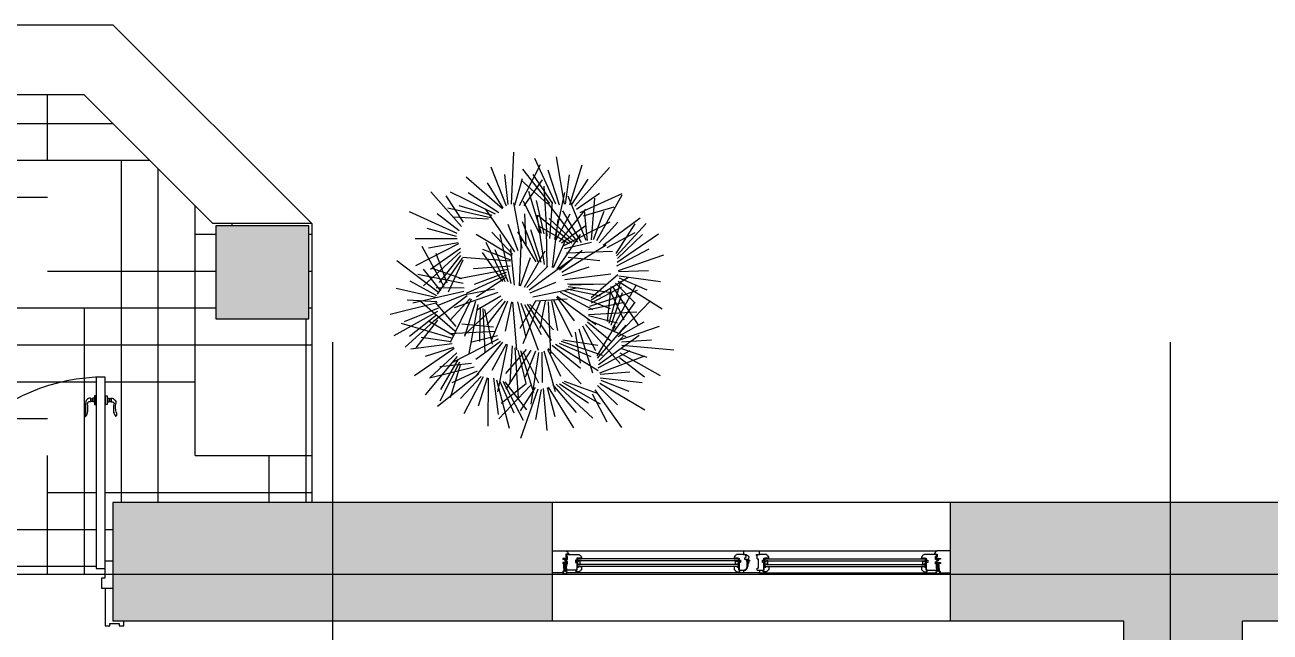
# Model space of a CAD drawing. Header units: millimetres. Extents: x 11159 to 50121, y 18346 to 37577.
# Drawn here: x 19313 to 24664, y 34709 to 37321 of the extents above; entities that cross this region are included whole.
import ezdxf

# ---------------------------------------------------------------- set-up
doc = ezdxf.new("R2010")
doc.units = ezdxf.units.MM
for name, color, linetype in [('axis', 40, 'Continuous'), ('df', 7, 'Continuous'), ('doors', 4, 'Continuous'), ('floor hatch', 252, 'Continuous'), ('furniture', 34, 'Continuous'), ('HATCH', 8, 'Continuous'), ('wall', 5, 'Continuous')]:
    doc.layers.add(name, color=color, linetype=linetype)

# ---------------------------------------------------------------- blocks, each defined once
blk = doc.blocks.new('rast1')
at = {"color": 0}
for p, q in [((-0.272, 0.796), (-0.202, 1.204)), ((-0.198, 0.798), (-0.017, 1.189)), ((0.184, 0.798), (0.163, 1.246)), ((-0.36, 0.779), (-0.658, 1.114)), ((-0.316, 0.792), (-0.423, 1.137)), ((-0.228, 0.79), (-0.132, 1.089)), ((-0.144, 0.802), (0.088, 1.098)), ((0.116, 0.786), (-0.064, 1.139)), ((0.227, 0.781), (0.36, 1.116)), ((-0.335, 0.793), (-0.475, 1.011)), ((-0.281, 0.796), (-0.313, 1.051)), ((-0.169, 0.807), (-0.001, 1.052)), ((-0.125, 0.801), (0.1, 1.005)), ((0.075, 0.783), (-0.081, 1.006)), ((0.157, 0.789), (0.091, 1.019)), ((0.212, 0.793), (0.241, 1.052)), ((0.256, 0.762), (0.391, 0.98)), ((0.263, 0.756), (0.574, 1.029)), ((-0.405, 0.726), (-0.767, 0.888)), ((-0.548, 0.486), (-0.767, 0.878)), ((-0.375, 0.755), (-0.571, 0.892)), ((-0.458, 0.484), (-0.302, 0.867)), ((-0.188, 0.492), (-0.274, 0.897)), ((-0.121, 0.521), (-0.097, 0.951)), ((-0.073, 0.544), (0.034, 0.905)), ((0.294, 0.723), (0.557, 0.896)), ((0.322, 0.712), (0.709, 0.901)), ((0.597, 0.642), (0.747, 0.869)), ((0.615, 0.605), (0.877, 0.902)), ((-0.435, 0.698), (-0.697, 0.773)), ((-0.502, 0.49), (-0.532, 0.849)), ((-0.228, 0.472), (-0.455, 0.753)), ((-0.386, 0.47), (-0.124, 0.812)), ((-0.145, 0.502), (-0.167, 0.816)), ((-0.097, 0.541), (-0.031, 0.829)), ((-0.054, 0.551), (0.08, 0.823)), ((0.093, 0.42), (0.163, 0.809)), ((0.155, 0.388), (0.409, 0.758)), ((0.351, 0.7), (0.635, 0.784)), ((0.366, 0.681), (0.733, 0.764)), ((-0.604, 0.445), (-0.922, 0.681)), ((-0.568, 0.466), (-0.73, 0.643)), ((-0.264, 0.443), (-0.665, 0.645)), ((-0.521, 0.494), (-0.611, 0.738)), ((-0.468, 0.486), (-0.444, 0.741)), ((-0.417, 0.468), (-0.258, 0.74)), ((-0.355, 0.473), (-0.139, 0.675)), ((-0.333, 0.462), (-0.042, 0.701)), ((-0.198, 0.488), (-0.321, 0.713)), ((-0.167, 0.253), (-0.217, 0.664)), ((-0.098, 0.277), (-0.035, 0.703)), ((-0.047, 0.295), (0.091, 0.646)), ((0.058, 0.442), (0.069, 0.714)), ((0.381, 0.668), (0.684, 0.684)), ((0.633, 0.568), (0.822, 0.714)), ((0.651, 0.546), (1.06, 0.731)), ((-0.724, 0.299), (-1.079, 0.542)), ((-0.719, 0.352), (-0.972, 0.631)), ((-0.728, 0.329), (-0.942, 0.535)), ((-0.715, 0.372), (-0.879, 0.627)), ((-0.639, 0.423), (-0.878, 0.554)), ((-0.246, 0.465), (-0.457, 0.617)), ((-0.208, 0.237), (-0.41, 0.536)), ((-0.314, 0.457), (-0.05, 0.607)), ((-0.123, 0.26), (-0.117, 0.575)), ((-0.072, 0.294), (0.019, 0.576)), ((-0.028, 0.301), (0.129, 0.56)), ((0.128, 0.397), (0.214, 0.621)), ((0.175, 0.368), (0.353, 0.556)), ((0.179, 0.349), (0.487, 0.536)), ((0.657, 0.518), (0.908, 0.587)), ((-0.247, 0.211), (-0.628, 0.447)), ((-0.27, 0.415), (-0.503, 0.47)), ((-0.176, 0.251), (-0.28, 0.485)), ((0.116, 0.096), (0.097, 0.51)), ((0.187, 0.115), (0.281, 0.535)), ((0.239, 0.13), (0.403, 0.468)), ((0.641, 0.457), (1.01, 0.268)), ((0.644, 0.466), (0.897, 0.42)), ((0.651, 0.5), (1.012, 0.5)), ((0.764, 0.085), (0.951, 0.434)), ((-0.734, 0.226), (-1.125, 0.362)), ((-0.72, 0.268), (-1, 0.413)), ((-0.287, 0.378), (-0.683, 0.394)), ((-0.304, 0.34), (-0.575, 0.314)), ((-0.227, 0.232), (-0.424, 0.401)), ((0.033, 0.061), (-0.33, 0.325)), ((0.074, 0.083), (-0.105, 0.397)), ((0.106, 0.095), (0.021, 0.337)), ((0.16, 0.1), (0.19, 0.413)), ((0.191, 0.316), (0.43, 0.408)), ((0.193, 0.307), (0.606, 0.337)), ((0.214, 0.13), (0.326, 0.404)), ((0.258, 0.133), (0.434, 0.38)), ((0.609, 0.334), (0.822, 0.023)), ((0.622, 0.417), (0.88, 0.235)), ((0.622, 0.386), (0.94, 0.096)), ((0.622, 0.355), (0.805, 0.122)), ((0.738, 0.117), (0.832, 0.372)), ((-0.736, 0.217), (-0.992, 0.227)), ((-0.254, 0.184), (-0.482, 0.259)), ((0.054, 0.08), (-0.129, 0.263)), ((0.197, 0.263), (0.512, 0.241)), ((0.213, 0.236), (0.636, 0.154)), ((0.603, 0.315), (0.73, 0.039)), ((0.608, 0.155), (0.865, 0.245)), ((0.791, 0.053), (0.942, 0.239)), ((0.813, 0.036), (1.169, 0.309)), ((-0.731, 0.136), (-1.111, -0.102)), ((-0.737, 0.182), (-1.095, 0.133)), ((-0.741, 0.163), (-0.98, 0.061)), ((-0.71, 0.117), (-0.878, -0.054)), ((-0.499, -0.026), (-0.82, 0.17)), ((-0.654, -0.228), (-0.754, 0.135)), ((-0.501, -0.007), (-0.729, 0.193)), ((-0.275, 0.148), (-0.668, 0.199)), ((-0.317, 0.104), (-0.621, 0.113)), ((-0.296, 0.112), (-0.568, 0.11)), ((0.023, 0.034), (-0.198, 0.126)), ((0.229, 0.21), (0.506, 0.106)), ((0.229, 0.185), (0.573, 0.03)), ((0.234, 0.166), (0.485, -0.004)), ((0.6, 0.114), (0.988, 0.193)), ((0.825, 0.01), (1.054, 0.134)), ((-0.687, 0.083), (-0.906, -0.247)), ((-0.49, -0.079), (-0.898, 0.056)), ((-0.683, -0.273), (-0.889, 0.105)), ((-0.664, 0.049), (-0.782, -0.197)), ((-0.673, -0.244), (-0.77, 0.036)), ((-0.502, -0.051), (-0.764, 0.087)), ((-0.304, 0.09), (-0.676, 0.038)), ((-0.642, -0.212), (-0.672, 0.09)), ((-0.262, 0.055), (-0.664, -0.1)), ((-0.29, 0.069), (-0.58, 0.01)), ((-0.208, 0.007), (-0.541, -0.239)), ((-0.235, 0.041), (-0.512, -0.108)), ((0, 0), (-0.388, 0.081)), ((0.275, 0.005), (0.483, -0.115)), ((0.303, 0.036), (0.677, -0.094)), ((0.33, 0.067), (0.597, 0.014)), ((0.565, 0.009), (0.853, -0.209)), ((0.582, 0.02), (0.823, -0.077)), ((0.592, 0.074), (0.832, 0.076)), ((0.594, 0.045), (1.031, -0.054)), ((0.823, -0.009), (1.175, 0.073)), ((-0.725, -0.334), (-1.011, -0.035)), ((-0.694, -0.302), (-0.878, -0.047)), ((-0.477, -0.108), (-0.786, -0.047)), ((-0.201, 0), (-0.354, -0.206)), ((-0.173, -0.021), (-0.335, -0.344)), ((-0.023, -0.034), (-0.295, -0.016)), ((-0.16, -0.035), (-0.21, -0.29)), ((0.03, -0.063), (-0.177, -0.285)), ((0.05, -0.062), (-0.157, -0.377)), ((-0.132, -0.042), (-0.15, -0.491)), ((-0.105, -0.036), (-0.058, -0.27)), ((0.074, -0.065), (-0.072, -0.323)), ((-0.063, -0.036), (0.086, -0.403)), ((0.103, -0.054), (-0.044, -0.458)), ((-0.022, -0.036), (0.114, -0.272)), ((0.132, -0.042), (0.062, -0.349)), ((0.176, -0.045), (0.141, -0.457)), ((0.185, -0.044), (0.239, -0.295)), ((0.219, -0.037), (0.356, -0.371)), ((0.239, -0.036), (0.397, -0.242)), ((0.262, -0.02), (0.588, -0.328)), ((0.432, -0.099), (0.414, -0.475)), ((0.455, -0.089), (0.46, -0.385)), ((0.474, -0.065), (0.552, -0.488)), ((0.493, -0.04), (0.588, -0.34)), ((0.532, -0.02), (0.712, -0.392)), ((0.54, -0.014), (0.714, -0.203)), ((0.659, -0.255), (0.838, -0.05)), ((0.672, -0.294), (0.971, -0.035)), ((0.815, -0.097), (1.107, -0.214)), ((0.824, -0.053), (1.226, -0.153)), ((0.825, -0.044), (1.081, -0.03)), ((-0.478, -0.152), (-0.892, -0.13)), ((-0.47, -0.195), (-0.799, -0.342)), ((-0.478, -0.161), (-0.727, -0.223)), ((0.416, -0.109), (0.35, -0.406)), ((0.685, -0.333), (0.892, -0.213)), ((0.819, -0.2), (1.006, -0.439)), ((0.821, -0.127), (1.197, -0.336)), ((0.821, -0.181), (1.099, -0.434)), ((0.828, -0.157), (1.06, -0.342)), ((-0.748, -0.371), (-1.089, -0.253)), ((-0.731, -0.341), (-0.955, -0.216)), ((-0.556, -0.528), (-0.802, -0.243)), ((-0.451, -0.237), (-0.75, -0.573)), ((-0.552, -0.509), (-0.709, -0.249)), ((-0.468, -0.214), (-0.669, -0.379)), ((-0.426, -0.25), (-0.539, -0.461)), ((-0.394, -0.276), (-0.512, -0.654)), ((-0.362, -0.303), (-0.407, -0.571)), ((0.321, -0.297), (0.717, -0.317)), ((0.339, -0.26), (0.61, -0.236)), ((0.7, -0.357), (1.13, -0.229)), ((-0.764, -0.415), (-1.21, -0.455)), ((-0.76, -0.387), (-1.019, -0.369)), ((-0.563, -0.582), (-0.912, -0.329)), ((-0.567, -0.551), (-0.774, -0.34)), ((-0.242, -0.381), (-0.598, -0.502)), ((-0.195, -0.408), (-0.56, -0.635)), ((-0.258, -0.37), (-0.557, -0.417)), ((-0.224, -0.399), (-0.498, -0.512)), ((-0.165, -0.416), (-0.409, -0.615)), ((0.179, -0.421), (0.198, -0.735)), ((0.222, -0.411), (0.304, -0.816)), ((0.231, -0.407), (0.353, -0.633)), ((0.262, -0.391), (0.486, -0.674)), ((0.28, -0.385), (0.49, -0.538)), ((0.298, -0.363), (0.697, -0.568)), ((0.304, -0.335), (0.536, -0.392)), ((0.694, -0.403), (1.051, -0.451)), ((0.702, -0.386), (0.96, -0.351)), ((-0.748, -0.482), (-1.093, -0.677)), ((-0.753, -0.441), (-0.98, -0.518)), ((-0.575, -0.654), (-0.962, -0.508)), ((-0.743, -0.523), (-0.96, -0.689)), ((-0.56, -0.612), (-0.836, -0.461)), ((-0.132, -0.445), (-0.413, -0.749)), ((-0.124, -0.451), (-0.236, -0.682)), ((-0.093, -0.466), (-0.191, -0.814)), ((-0.077, -0.477), (-0.079, -0.737)), ((0.087, -0.469), (-0.049, -0.74)), ((-0.048, -0.479), (0.018, -0.923)), ((-0.022, -0.467), (0.067, -0.69)), ((0.106, -0.462), (-0.004, -0.822)), ((0.018, -0.46), (0.233, -0.793)), ((0.059, -0.453), (0.237, -0.659)), ((0.13, -0.459), (0.062, -0.747)), ((0.155, -0.44), (0.126, -0.869)), ((0.65, -0.512), (0.927, -0.842)), ((0.654, -0.482), (0.886, -0.696)), ((0.678, -0.445), (1.019, -0.68)), ((0.683, -0.436), (0.927, -0.514)), ((0.479, -0.64), (0.697, -0.74)), ((0.504, -0.606), (0.888, -0.701)), ((0.528, -0.573), (0.799, -0.601)), ((0.622, -0.58), (0.711, -0.87)), ((0.63, -0.562), (0.8, -0.898)), ((0.646, -0.543), (0.796, -0.798)), ((-0.575, -0.744), (-0.961, -0.973)), ((-0.579, -0.698), (-0.938, -0.738)), ((-0.577, -0.664), (-0.833, -0.646)), ((-0.584, -0.717), (-0.825, -0.813)), ((-0.25, -0.735), (-0.577, -0.92)), ((-0.268, -0.727), (-0.553, -0.829)), ((-0.229, -0.749), (-0.477, -0.911)), ((0.241, -0.73), (0.056, -0.971)), ((0.059, -0.749), (0.272, -0.918)), ((0.26, -0.727), (0.084, -1.06)), ((0.285, -0.728), (0.164, -0.999)), ((0.313, -0.714), (0.204, -1.131)), ((0.34, -0.7), (0.299, -1.012)), ((0.384, -0.699), (0.388, -1.112)), ((0.394, -0.697), (0.471, -0.942)), ((0.427, -0.687), (0.594, -1.007)), ((0.446, -0.684), (0.623, -0.874)), ((0.468, -0.666), (0.821, -0.943)), ((-0.532, -0.799), (-0.76, -1.123)), ((-0.554, -0.764), (-0.727, -0.93)), ((-0.51, -0.834), (-0.634, -1.076)), ((-0.199, -0.752), (-0.515, -1.044)), ((-0.168, -0.755), (-0.371, -0.996)), ((-0.13, -0.777), (-0.349, -1.128)), ((-0.121, -0.781), (-0.188, -1.029)), ((-0.088, -0.79), (-0.119, -1.15)), ((-0.07, -0.798), (-0.023, -1.054)), ((-0.042, -0.795), (0.107, -1.218)), ((-0.018, -0.779), (0.111, -0.98)), ((0.02, -0.764), (0.293, -1.05))]:
    blk.add_line(p, q, dxfattribs=at)
blk = doc.blocks.new('Joint-K7335')
at = {"layer": 'df', "color": 7}
for points in [[(3.9, 10.7, -0.206505), (4.5, 11.8, -0.277528), (4.6, 11.7), (4.7, 11.5, 0.626267), (5.4, 11.5, 0.131441), (5.5, 11.7), (5.5, 18, 0.509109), (4.6, 18.4, -0.294424), (2, 18.3, 0.173488), (1.3, 18.5), (0, 18.5), (0, 2.1, 0.415334), (1.2, 0.9, 0.048115), (1.5, 0.9, 0.113375), (1.5, 1), (4, 2.8, 0.235966), (4, 2.9), (4, 3.3, 0.247659), (4, 3.4, 0.287937), (3.6, 3.4), (1.8, 2.3, -0.576722), (1.5, 2.5), (1.5, 3.3, -0.235966), (1.6, 3.5), (4, 5.3, 0.235966), (4, 5.3), (4, 5.7, 0.247659), (4, 5.8, 0.287937), (3.6, 5.8), (1.8, 4.8, -0.576722), (1.5, 5), (1.5, 6.3, -0.384094), (2.6, 7.5, -0.021813), (2.7, 7.5), (6.5, 7.5), (6.5, 7.6, 0.333043), (5.7, 8.5, -0.293245), (5.3, 8.9, 0.008528), (5.2, 9.3, 0.265517), (5, 9.5, 0.023748), (4.8, 9.5, -0.356149), (3.9, 10.7, -0.356149)], [(3.2, 10.8, 0.355005), (4.6, 8.8, -0.567624), (4.7, 8.8, -0.24708), (4.4, 8.7), (2.2, 9, -0.351704), (1.2, 10.1), (1.2, 12.9, -0.414214), (1.5, 13.2), (1.6, 13.2, 0.277073), (1.9, 13.4), (3.7, 16.8, -0.041112), (3.8, 17), (4.1, 17.7, -0.50666), (4.6, 17.7, -0.2771), (4.6, 17.5), (4.6, 13.3, 0.213422), (4.7, 13.1, -0.886227), (4.4, 12.6, 0.250571), (3.2, 10.8)]]:
    blk.add_lwpolyline(points, format="xyb", dxfattribs=at)
blk.add_lwpolyline([(1.6, 17.8, 0.632714), (1, 17.6), (1, 14.2, 0.78091), (1.6, 14.1), (3.2, 17.1, -0.117333), (3.3, 17.2, 1.218085), (3, 17.5, -0.285776), (2.7, 17.3, -0.145588)], format="xyb", close=True, dxfattribs=at)
blk = doc.blocks.new('door-handle')
at = {"color": 0}
for p, q in [((-32, 10), (-32, -10)), ((-30, 9), (-32, 9)), ((-30, 9), (-30, -9)), ((-19, 9), (-21, 9)), ((-21, 9), (-21, -9)), ((-19, 10), (-19, -10)), ((-9, 10), (-19, 10)), ((0, 25), (-9, 25)), ((-9, 25), (-9, -25)), ((0, -25), (0, 25)), ((-32, -10), (-40.3, -10)), ((-30, -9), (-32, -9)), ((-19, -9), (-21, -9)), ((-9, -10), (-19, -10)), ((-9, -25), (0, -25)), ((-61.7, -93.1), (-60.8, -94))]:
    blk.add_line(p, q, dxfattribs=at)
for centre, radius, start, end in [((-34.5, -14.9), 25, 84.35495, 191.57472), ((-25.5, 16.2), 8.47, 237.89021, 302.10979), ((-38.9, -82.4), 25.1, 149.32935, 204.97263), ((-91.1, -62.2), 42.6, 313.56134, 358.16916), ((-90.2, -63.1), 42.6, 313.56134, 358.16916), ((-242.8, -39.2), 184.8, 350.53954, 5.99139), ((-39.7, -19.5), 9.55, 85.97688, 192.32568), ((-595.6, -61.6), 548.1, 359.69304, 4.18611), ((-25.5, -16.2), 8.47, 57.89021, 122.10979)]:
    blk.add_arc(centre, radius, start, end, dxfattribs=at)

msp = doc.modelspace()

# ---------------------------------------------------------------- hatches: boundary and pattern name
h = msp.add_hatch()
h.set_pattern_fill('BRASS', color=256, scale=0.3, angle=-45, style=0)
h.set_pattern_definition([(315, (19021.5777, 34222.4435), (1.3470384, 1.3470384), []), (315, (19022.2512, 34223.117), (1.3470384, 1.3470384), [0.9525, -0.47625])])
h.paths.add_polyline_path([(21688.6, 35028), (21688.6, 35024), (21700.6, 35024), (21700.6, 35028)])
h = msp.add_hatch()
h.set_pattern_fill('ANGLE', color=256, scale=0.15, angle=-45, style=0)
h.set_pattern_definition([(315, (19021.5777, 34222.4435), (0.74087113, 0.74087113), [0.762, -0.28575]), (45, (19021.5777, 34222.4435), (-0.74087113, 0.74087113), [0.762, -0.28575])])
h.paths.add_polyline_path([(21700.6, 35028), (21700.6, 35024), (21704.6, 35024), (21704.6, 35028)])
at = {"ltscale": 10}
h = msp.add_hatch(dxfattribs=at)
h.set_pattern_fill('ANGLE', color=4, scale=0.15, angle=-45, style=0)
h.set_pattern_definition([(225, (25044.1481, 34222.4435), (-0.74087113, 0.74087113), [0.762, -0.28575]), (135, (25044.1481, 34222.4435), (0.74087113, 0.74087113), [0.762, -0.28575])])
h.paths.add_polyline_path([(22365.1, 35028), (22365.1, 35024), (22361.1, 35024), (22361.1, 35028)])
h = msp.add_hatch(dxfattribs=at)
h.set_pattern_fill('BRASS', color=4, scale=0.3, angle=-45, style=0)
h.set_pattern_definition([(225, (25044.1481, 34222.4435), (-1.3470384, 1.3470384), []), (225, (25043.4746, 34223.117), (-1.3470384, 1.3470384), [0.9525, -0.47625])])
h.paths.add_polyline_path([(22377.1, 35028), (22377.1, 35024), (22365.1, 35024), (22365.1, 35028)])
h = msp.add_hatch(dxfattribs=at)
h.set_pattern_fill('ANSI35', color=4, scale=0.2, style=0)
h.set_pattern_definition([(45, (22547.7023, 32358.0603), (-0.8980256, 0.8980256), []), (45, (22548.6003, 32358.0603), (-0.8980256, 0.8980256), [1.5875, -0.3175, 0, -0.3175])])
h.paths.add_polyline_path([(22457.1, 35043), (22459.1, 35043), (22459.1, 35039), (22457.1, 35039)])
h = msp.add_hatch(dxfattribs=at)
h.set_pattern_fill('BRASS', color=4, scale=0.3, angle=-45, style=0)
h.set_pattern_definition([(315, (19826.0777, 34222.4435), (1.3470384, 1.3470384), []), (315, (19826.7512, 34223.117), (1.3470384, 1.3470384), [0.9525, -0.47625])])
h.paths.add_polyline_path([(22493.1, 35028), (22493.1, 35024), (22505.1, 35024), (22505.1, 35028)])
h = msp.add_hatch(dxfattribs=at)
h.set_pattern_fill('ANGLE', color=4, scale=0.15, angle=-45, style=0)
h.set_pattern_definition([(315, (19826.0777, 34222.4435), (0.74087113, 0.74087113), [0.762, -0.28575]), (45, (19826.0777, 34222.4435), (-0.74087113, 0.74087113), [0.762, -0.28575])])
h.paths.add_polyline_path([(22505.1, 35028), (22505.1, 35024), (22509.1, 35024), (22509.1, 35028)])
h = msp.add_hatch(dxfattribs=at)
h.set_pattern_fill('ANGLE', color=4, scale=0.15, angle=-45, style=0)
h.set_pattern_definition([(225, (25848.6481, 34222.4435), (-0.74087113, 0.74087113), [0.762, -0.28575]), (135, (25848.6481, 34222.4435), (0.74087113, 0.74087113), [0.762, -0.28575])])
h.paths.add_polyline_path([(23169.6, 35028), (23169.6, 35024), (23165.6, 35024), (23165.6, 35028)])
h = msp.add_hatch(dxfattribs=at)
h.set_pattern_fill('BRASS', color=4, scale=0.3, angle=-45, style=0)
h.set_pattern_definition([(225, (25848.6481, 34222.4435), (-1.3470384, 1.3470384), []), (225, (25847.9746, 34223.117), (-1.3470384, 1.3470384), [0.9525, -0.47625])])
h.paths.add_polyline_path([(23181.6, 35028), (23181.6, 35024), (23169.6, 35024), (23169.6, 35028)])
h = msp.add_hatch()
h.set_pattern_fill('ANGLE', color=256, scale=0.15, angle=-45, style=0)
h.set_pattern_definition([(315, (19021.5777, 34209.4435), (0.74087113, 0.74087113), [0.762, -0.28575]), (45, (19021.5777, 34209.4435), (-0.74087113, 0.74087113), [0.762, -0.28575])])
edge = h.paths.add_edge_path()
edge.add_line((21684.1, 34991), (21687.1, 34991))
edge.add_line((21687.1, 34991), (21687.1, 34993))
edge.add_arc((21685.6, 34992.6), 1.55, 14.793, 165.207)
edge.add_line((21684.1, 34993), (21684.1, 34991))
h = msp.add_hatch()
h.set_pattern_fill('ANGLE', color=256, scale=0.15, angle=-45, style=0)
h.set_pattern_definition([(315, (19016.0777, 34209.4435), (0.74087113, 0.74087113), [0.762, -0.28575]), (45, (19016.0777, 34209.4435), (-0.74087113, 0.74087113), [0.762, -0.28575])])
edge = h.paths.add_edge_path()
edge.add_line((21684.6, 34989), (21690.6, 34989))
edge.add_arc((21689.9, 34990), 1.25, 306.8699, 413.1301)
edge.add_line((21690.6, 34991), (21684.6, 34991))
edge.add_arc((21685.3, 34990), 1.23, 125.8841, 234.1159)
h = msp.add_hatch(dxfattribs=at)
h.set_pattern_fill('ANGLE', color=4, scale=0.15, angle=-45, style=0)
h.set_pattern_definition([(225, (25049.6481, 34209.4435), (-0.74087113, 0.74087113), [0.762, -0.28575]), (135, (25049.6481, 34209.4435), (0.74087113, 0.74087113), [0.762, -0.28575])])
edge = h.paths.add_edge_path()
edge.add_line((22381.1, 34989), (22375.1, 34989))
edge.add_arc((22375.9, 34990), 1.25, 126.8699, 233.1301, ccw=False)
edge.add_line((22375.1, 34991), (22381.1, 34991))
edge.add_arc((22380.4, 34990), 1.23, -54.1159, 54.1159, ccw=False)
h = msp.add_hatch(dxfattribs=at)
h.set_pattern_fill('ANGLE', color=4, scale=0.15, angle=-45, style=0)
h.set_pattern_definition([(225, (25044.1481, 34209.4435), (-0.74087113, 0.74087113), [0.762, -0.28575]), (135, (25044.1481, 34209.4435), (0.74087113, 0.74087113), [0.762, -0.28575])])
edge = h.paths.add_edge_path()
edge.add_line((22381.6, 34991), (22378.6, 34991))
edge.add_line((22378.6, 34991), (22378.6, 34993))
edge.add_arc((22380.1, 34992.6), 1.55, 14.793, 165.207, ccw=False)
edge.add_line((22381.6, 34993), (22381.6, 34991))
h = msp.add_hatch(dxfattribs=at)
h.set_pattern_fill('ANGLE', color=4, scale=0.15, angle=-45, style=0)
h.set_pattern_definition([(315, (19826.0777, 34209.4435), (0.74087113, 0.74087113), [0.762, -0.28575]), (45, (19826.0777, 34209.4435), (-0.74087113, 0.74087113), [0.762, -0.28575])])
edge = h.paths.add_edge_path()
edge.add_line((22488.6, 34991), (22491.6, 34991))
edge.add_line((22491.6, 34991), (22491.6, 34993))
edge.add_arc((22490.1, 34992.6), 1.55, 14.793, 165.207)
edge.add_line((22488.6, 34993), (22488.6, 34991))
h = msp.add_hatch(dxfattribs=at)
h.set_pattern_fill('ANGLE', color=4, scale=0.15, angle=-45, style=0)
h.set_pattern_definition([(315, (19820.5777, 34209.4435), (0.74087113, 0.74087113), [0.762, -0.28575]), (45, (19820.5777, 34209.4435), (-0.74087113, 0.74087113), [0.762, -0.28575])])
edge = h.paths.add_edge_path()
edge.add_line((22489.1, 34989), (22495.1, 34989))
edge.add_arc((22494.4, 34990), 1.25, 306.8699, 413.1301)
edge.add_line((22495.1, 34991), (22489.1, 34991))
edge.add_arc((22489.8, 34990), 1.23, 125.8841, 234.1159)
h = msp.add_hatch(dxfattribs=at)
h.set_pattern_fill('ANGLE', color=4, scale=0.15, angle=-45, style=0)
h.set_pattern_definition([(225, (25854.1481, 34209.4435), (-0.74087113, 0.74087113), [0.762, -0.28575]), (135, (25854.1481, 34209.4435), (0.74087113, 0.74087113), [0.762, -0.28575])])
edge = h.paths.add_edge_path()
edge.add_line((23185.6, 34989), (23179.6, 34989))
edge.add_arc((23180.4, 34990), 1.25, 126.8699, 233.1301, ccw=False)
edge.add_line((23179.6, 34991), (23185.6, 34991))
edge.add_arc((23184.9, 34990), 1.23, -54.1159, 54.1159, ccw=False)
h = msp.add_hatch(dxfattribs=at)
h.set_pattern_fill('ANGLE', color=4, scale=0.15, angle=-45, style=0)
h.set_pattern_definition([(225, (25848.6481, 34209.4435), (-0.74087113, 0.74087113), [0.762, -0.28575]), (135, (25848.6481, 34209.4435), (0.74087113, 0.74087113), [0.762, -0.28575])])
edge = h.paths.add_edge_path()
edge.add_line((23186.1, 34991), (23183.1, 34991))
edge.add_line((23183.1, 34991), (23183.1, 34993))
edge.add_arc((23184.6, 34992.6), 1.55, 14.793, 165.207, ccw=False)
edge.add_line((23186.1, 34993), (23186.1, 34991))
at = {"layer": 'floor hatch', "linetype": 'ByBlock'}
h = msp.add_hatch(dxfattribs=at)
h.set_pattern_fill('HOUND', color=256, scale=100, style=0)
h.set_pattern_definition([(0, (-45995.89, 7528.38), (635, 158.75), [2540, -1270]), (90, (-45995.89, 7528.38), (-158.75, -635), [2540, -1270])])
edge = h.paths.add_edge_path()
edge.add_line((19618.1, 35806.3), (19658.1, 35806.3))
edge.add_line((19658.1, 35806.3), (19658.1, 35726.3))
edge.add_line((19658.1, 35726.3), (19665.4, 35726.3))
edge.add_line((19665.4, 35726.3), (19665.4, 35715))
edge.add_line((19665.4, 35715), (19674.4, 35715))
edge.add_line((19674.4, 35715), (19674.4, 35714.3))
edge.add_ellipse((19677.8, 35719.7), major_axis=(4.51, 4.51), ratio=1, start_angle=192.8902, end_angle=257.1098)
edge.add_line((19682.7, 35714.7), (19682.7, 35715))
edge.add_ellipse((19684.6, 35696.3), major_axis=(13.3, 13.3), ratio=1, start_angle=303.4253, end_angle=410.645, ccw=False)
edge.add_ellipse((19841.5, 35678), major_axis=(98.4, 98.4), ratio=1, start_angle=129.0086, end_angle=144.4605)
edge.add_ellipse((19687.9, 35645.4), major_axis=(-13.4, 13.4), ratio=1, start_angle=200.0274, end_angle=255.6706, ccw=False)
edge.add_ellipse((19726.5, 35660), major_axis=(22.7, 22.7), ratio=1, start_angle=136.8308, end_angle=181.3841, ccw=False)
edge.add_ellipse((20107.1, 35661.1), major_axis=(291.8, 291.8), ratio=1, start_angle=130.8139, end_angle=135.307, ccw=False)
edge.add_ellipse((19688.5, 35692.8), major_axis=(5.08, 5.08), ratio=1, start_angle=302.6743, end_angle=400.9769)
edge.add_line((19689, 35700), (19681.2, 35700))
edge.add_line((19681.2, 35700), (19681.2, 35700.7))
edge.add_ellipse((19677.8, 35695.3), major_axis=(4.51, 4.51), ratio=1, start_angle=372.8902, end_angle=437.1098)
edge.add_line((19672.9, 35700.3), (19672.9, 35700))
edge.add_line((19672.9, 35700), (19665.4, 35700))
edge.add_line((19665.4, 35700), (19665.4, 35688.7))
edge.add_line((19665.4, 35688.7), (19658.1, 35688.7))
edge.add_line((19658.1, 35688.7), (19658.1, 35016.4))
edge.add_line((19658.1, 35016.4), (19690.1, 35016.4))
edge.add_line((19690.1, 35016.4), (19690.1, 35266.4))
edge.add_line((19690.1, 35266.4), (20545.1, 35266.4))
edge.add_line((20545.1, 35266.4), (20545.1, 36466.4))
edge.add_line((20545.1, 36466.4), (20120.8, 36466.4))
edge.add_line((20120.8, 36466.4), (19565.8, 37021.4))
edge.add_line((19565.8, 37021.4), (18104.4, 37021.4))
edge.add_line((18104.4, 37021.4), (17549.4, 36466.4))
edge.add_line((17549.4, 36466.4), (17125.1, 36466.4))
edge.add_line((17125.1, 36466.4), (17125.1, 35266.4))
edge.add_line((17125.1, 35266.4), (17980.1, 35266.4))
edge.add_line((17980.1, 35266.4), (17980.1, 35016.4))
edge.add_line((17980.1, 35016.4), (18012.1, 35016.4))
edge.add_line((18012.1, 35016.4), (18012.1, 35688.7))
edge.add_line((18012.1, 35688.7), (18004.8, 35688.7))
edge.add_line((18004.8, 35688.7), (18004.8, 35700))
edge.add_line((18004.8, 35700), (17995.8, 35700))
edge.add_line((17995.8, 35700), (17995.8, 35700.7))
edge.add_ellipse((17992.4, 35695.3), major_axis=(4.51, 4.51), ratio=1, start_angle=12.8902, end_angle=77.1098)
edge.add_line((17987.5, 35700.3), (17987.5, 35700))
edge.add_line((17987.5, 35700), (17981.2, 35700))
edge.add_ellipse((17981.7, 35692.8), major_axis=(-5.08, 5.08), ratio=1, start_angle=-40.9769, end_angle=57.3257)
edge.add_ellipse((17563.1, 35661.1), major_axis=(291.8, 291.8), ratio=1, start_angle=314.693, end_angle=319.1861, ccw=False)
edge.add_ellipse((17943.7, 35660), major_axis=(22.7, 22.7), ratio=1, start_angle=268.6159, end_angle=313.1692, ccw=False)
edge.add_ellipse((17982.3, 35645.4), major_axis=(-13.4, 13.4), ratio=1, start_angle=14.3294, end_angle=69.9726, ccw=False)
edge.add_ellipse((17828.7, 35678), major_axis=(-98.4, 98.4), ratio=1, start_angle=215.5395, end_angle=230.9914)
edge.add_ellipse((17985.6, 35696.3), major_axis=(13.3, 13.3), ratio=1, start_angle=39.355, end_angle=146.5747, ccw=False)
edge.add_line((17989, 35715.2), (17989, 35714.3))
edge.add_ellipse((17992.4, 35719.7), major_axis=(4.51, 4.51), ratio=1, start_angle=192.8902, end_angle=257.1098)
edge.add_line((17997.3, 35714.7), (17997.3, 35715))
edge.add_line((17997.3, 35715), (18004.8, 35715))
edge.add_line((18004.8, 35715), (18004.8, 35726.3))
edge.add_line((18004.8, 35726.3), (18012.1, 35726.3))
edge.add_line((18012.1, 35726.3), (18012.1, 35806.3))
edge.add_line((18012.1, 35806.3), (18052.1, 35806.3))
edge.add_line((18052.1, 35806.3), (18052.1, 35726.3))
edge.add_line((18052.1, 35726.3), (18058.4, 35726.3))
edge.add_line((18058.4, 35726.3), (18058.4, 35715))
edge.add_line((18058.4, 35715), (18067.4, 35715))
edge.add_line((18067.4, 35715), (18067.4, 35714.3))
edge.add_ellipse((18070.8, 35719.7), major_axis=(-4.51, 4.51), ratio=1, start_angle=102.8902, end_angle=167.1098)
edge.add_line((18075.7, 35714.7), (18075.7, 35715))
edge.add_ellipse((18077.5, 35696.3), major_axis=(-13.3, 13.3), ratio=1, start_angle=213.4253, end_angle=320.645, ccw=False)
edge.add_ellipse((18234.4, 35678), major_axis=(98.4, 98.4), ratio=1, start_angle=129.0086, end_angle=144.4605)
edge.add_ellipse((18080.9, 35645.4), major_axis=(-13.4, 13.4), ratio=1, start_angle=200.0274, end_angle=255.6706, ccw=False)
edge.add_ellipse((18119.5, 35660), major_axis=(22.7, 22.7), ratio=1, start_angle=136.8308, end_angle=181.3841, ccw=False)
edge.add_ellipse((18500.1, 35661.1), major_axis=(-291.8, 291.8), ratio=1, start_angle=40.8139, end_angle=45.307, ccw=False)
edge.add_ellipse((18081.5, 35692.8), major_axis=(-5.08, 5.08), ratio=1, start_angle=212.6743, end_angle=310.9769)
edge.add_line((18082, 35700), (18074.2, 35700))
edge.add_line((18074.2, 35700), (18074.2, 35700.7))
edge.add_ellipse((18070.8, 35695.3), major_axis=(-4.51, 4.51), ratio=1, start_angle=282.8902, end_angle=347.1098)
edge.add_line((18065.9, 35700.3), (18065.9, 35700))
edge.add_line((18065.9, 35700), (18058.4, 35700))
edge.add_line((18058.4, 35700), (18058.4, 35688.7))
edge.add_line((18058.4, 35688.7), (18052.1, 35688.7))
edge.add_line((18052.1, 35688.7), (18052.1, 34983.4))
edge.add_line((18052.1, 34983.4), (18012.1, 34983.4))
edge.add_line((18012.1, 34983.4), (18012.1, 34956.4))
edge.add_line((18012.1, 34956.4), (19658.1, 34956.4))
edge.add_line((19658.1, 34956.4), (19658.1, 34983.4))
edge.add_line((19658.1, 34983.4), (19618.1, 34983.4))
edge.add_line((19618.1, 34983.4), (19618.1, 35688.7))
edge.add_line((19618.1, 35688.7), (19611.9, 35688.7))
edge.add_line((19611.9, 35688.7), (19611.9, 35700))
edge.add_line((19611.9, 35700), (19602.8, 35700))
edge.add_line((19602.8, 35700), (19602.8, 35700.7))
edge.add_ellipse((19599.4, 35695.3), major_axis=(-4.51, 4.51), ratio=1, start_angle=-77.1098, end_angle=-12.8902)
edge.add_line((19594.5, 35700.3), (19594.5, 35700))
edge.add_line((19594.5, 35700), (19588.3, 35700))
edge.add_ellipse((19588.8, 35692.8), major_axis=(-5.08, 5.08), ratio=1, start_angle=-40.9769, end_angle=57.3257)
edge.add_ellipse((19170.1, 35661.1), major_axis=(-291.8, 291.8), ratio=1, start_angle=224.693, end_angle=229.1861, ccw=False)
edge.add_ellipse((19550.7, 35660), major_axis=(22.7, 22.7), ratio=1, start_angle=268.6159, end_angle=313.1692, ccw=False)
edge.add_ellipse((19589.4, 35645.4), major_axis=(13.4, 13.4), ratio=1, start_angle=104.3294, end_angle=159.9726, ccw=False)
edge.add_ellipse((19435.8, 35678), major_axis=(-98.4, 98.4), ratio=1, start_angle=215.5395, end_angle=230.9914)
edge.add_ellipse((19592.7, 35696.3), major_axis=(13.3, 13.3), ratio=1, start_angle=39.355, end_angle=146.5747, ccw=False)
edge.add_line((19596, 35715.2), (19596, 35714.3))
edge.add_ellipse((19599.4, 35719.7), major_axis=(-4.51, 4.51), ratio=1, start_angle=102.8902, end_angle=167.1098)
edge.add_line((19604.3, 35714.7), (19604.3, 35715))
edge.add_line((19604.3, 35715), (19611.9, 35715))
edge.add_line((19611.9, 35715), (19611.9, 35726.3))
edge.add_line((19611.9, 35726.3), (19618.1, 35726.3))
edge.add_line((19618.1, 35726.3), (19618.1, 35806.3))
h.paths.add_polyline_path([(20133, 36456.4), (20533, 36456.4), (20533, 36056.4), (20133, 36056.4)], flags=16)
h.paths.add_polyline_path([(17537.2, 36056.4), (17137.2, 36056.4), (17137.2, 36456.4), (17537.2, 36456.4)], flags=16)
at = {"layer": 'HATCH', "true_color": 0x2b2b2b}
h = msp.add_hatch(color=250, dxfattribs=at)
h.dxf.hatch_style = 1
h.paths.add_polyline_path([(28745.1, 35266.4), (23290.1, 35266.4), (23290.1, 34756.4), (24035.1, 34756.4), (24035.1, 33047.5), (23905.1, 33047.5), (23905.1, 32525.3), (24035.1, 32525.3), (24035.1, 30816.4), (20510.1, 30816.4), (20510.1, 29176.4), (20835.1, 29176.4), (20835.1, 29296.4), (20760.1, 29296.4), (20760.1, 30696.4), (21640.1, 30696.4), (21640.1, 29296.4), (21545.1, 29296.4), (21545.1, 29176.4), (21855.1, 29176.4), (21855.1, 29296.4), (21760.1, 29296.4), (21760.1, 30696.4), (23235.1, 30696.4), (23235.1, 30296.4), (24035.1, 30296.4), (24035.1, 29296.4), (22565.1, 29296.4), (22565.1, 29176.4), (23290.1, 29176.4), (23290.1, 28981.4), (23410.1, 28981.4), (23410.1, 29176.4), (24425.1, 29176.4), (24425.1, 28981.4), (24545.1, 28981.4), (24545.1, 34756.4), (28235.1, 34756.4), (28235.1, 26756.4), (27990.1, 26756.4), (27990.1, 26246.4), (28745.1, 26246.4)])
h.paths.add_polyline_path([(24035.1, 30416.4), (23355.1, 30416.4), (23355.1, 30696.4), (24035.1, 30696.4)], flags=16)
h.paths.add_polyline_path([(24790.1, 26756.4), (24545.1, 26756.4), (24545.1, 28171.4), (24425.1, 28171.4), (24425.1, 27976.4), (23410.1, 27976.4), (23410.1, 28171.4), (23290.1, 28171.4), (23290.1, 27976.4), (22565.1, 27976.4), (22565.1, 27856.4), (24035.1, 27856.4), (24035.1, 24356.4), (23500.1, 24356.4), (23500.1, 23846.4), (24545.1, 23846.4), (24545.1, 26246.4), (24790.1, 26246.4)])
h.paths.add_polyline_path([(21990.1, 24356.4), (21230.1, 24356.4), (21230.1, 27856.4), (21855.1, 27856.4), (21855.1, 27976.4), (20510.1, 27976.4), (20510.1, 27856.4), (21110.1, 27856.4), (21110.1, 24356.4), (20760.1, 24356.4), (20760.1, 24506.4), (20510.1, 24506.4), (20510.1, 23756.4), (20045.1, 23756.4), (20045.1, 23246.4), (20945.1, 23246.4), (20945.1, 23846.4), (21990.1, 23846.4)])
h.paths.add_polyline_path([(17625.1, 23756.4), (17160.1, 23756.4), (17160.1, 24551.3), (16910.1, 24551.3), (16910.1, 24356.4), (15680.1, 24356.4), (15680.1, 23846.4), (16725.1, 23846.4), (16725.1, 23246.4), (17625.1, 23246.4)])
h.paths.add_polyline_path([(14170.1, 24356.4), (13635.1, 24356.4), (13635.1, 27856.4), (16910.1, 27856.4), (16910.1, 26261.3), (17160.1, 26261.3), (17160.1, 30816.4), (17160.1, 31066.4), (16910.1, 31066.4), (16910.1, 30816.4), (16090.1, 30816.4), (16090.1, 30696.4), (16910.1, 30696.4), (16910.1, 27976.4), (13635.1, 27976.4), (13635.1, 28801.4), (13125.1, 28801.4), (13125.1, 23846.4), (14170.1, 23846.4)])
h.paths.add_polyline_path([(13635.1, 34756.4), (14380.1, 34756.4), (14380.1, 35266.4), (13125.1, 35266.4), (13125.1, 30311.4), (13635.1, 30311.4), (13635.1, 30696.4), (14380.1, 30696.4), (14380.1, 30816.4), (13635.1, 30816.4)])
h.paths.add_polyline_path([(17980.1, 35266.4), (16090.1, 35266.4), (16090.1, 34756.4), (16910.1, 34756.4), (16910.1, 34506.4), (17160.1, 34506.4), (17160.1, 34756.4), (17980.1, 34756.4)])
h.paths.add_polyline_path([(21580.1, 35266.4), (19690.1, 35266.4), (19690.1, 34756.4), (21580.1, 34756.4)])
h.paths.add_polyline_path([(20533, 36456.4), (20133, 36456.4), (20133, 36056.4), (20533, 36056.4)])
h.paths.add_polyline_path([(17537.2, 36456.4), (17137.2, 36456.4), (17137.2, 36056.4), (17537.2, 36056.4)])
h.paths.add_polyline_path([(20945.1, 21356.4), (20435.1, 21356.4), (20435.1, 20846.4), (20945.1, 20846.4)])
h.paths.add_polyline_path([(17235.1, 21356.4), (16725.1, 21356.4), (16725.1, 20846.4), (17235.1, 20846.4)])
h.paths.add_polyline_path([(19180.1, 30816.4), (17160.1, 30816.4), (17160.1, 30696.4), (19180.1, 30696.4)])

# ---------------------------------------------------------------- linework, layer by layer
at = {"color": 8, "ltscale": 10}
for p, q in [((21638.1, 35058.7), (23232.1, 35058.7)), ((22401.1, 34964.7), (21642.3, 34964.7)), ((22469.1, 34964.7), (23227.9, 34964.7))]:
    msp.add_line(p, q, dxfattribs=at)
for p, q in [((22401.1, 35058), (22401.1, 35043.5)), ((22469.1, 35058), (22401.1, 35058)), ((22469.1, 35043), (22469.1, 35058)), ((21631.1, 35000.7), (21633.1, 35000.7)), ((21687.1, 34991), (21687.1, 35024)), ((22401.1, 35043.5), (22406.1, 35043.5)), ((22413.1, 35004.5), (22416.1, 35004.5)), ((22419.1, 35005.5), (22419.1, 34992.5)), ((22459.1, 35043), (22469.1, 35043)), ((22459.1, 35025), (22459.1, 35043)), ((22459.1, 35025), (22464.1, 35025)), ((22464.1, 35025), (22464.1, 34985)), ((22491.6, 34991), (22491.6, 35024)), ((23239.1, 35000.7), (23237.1, 35000.7)), ((21624.1, 34964.7), (21624.9, 34964.7)), ((22401.1, 34974.5), (22401.1, 34964)), ((22469.1, 34964), (22401.1, 34964)), ((22413.1, 34984.5), (22414, 34984.5)), ((22459.1, 34985), (22464.1, 34985)), ((22459.1, 34975), (22459.1, 34985)), ((22459.1, 34975), (22469.1, 34975)), ((22469.1, 34975), (22469.1, 34964)), ((23246.1, 34964.7), (23245.3, 34964.7))]:
    msp.add_line(p, q)
at = {"color": 3}
for p, q in [((21684.1, 35025), (21687.1, 34994)), ((21687.1, 35025), (21684.1, 34994))]:
    msp.add_line(p, q, dxfattribs=at)
at = {"color": 4, "ltscale": 10}
for p, q in [((22378.6, 35024), (21687.1, 35024)), ((22378.6, 35015.5), (21687.1, 35015.5)), ((22378.6, 34999.5), (21687.1, 34999.5)), ((22378.6, 35025), (22381.6, 34994)), ((22381.6, 35025), (22378.6, 34994)), ((22378.6, 34991), (22378.6, 35024)), ((22419.1, 35022.7), (22419.1, 35022.3)), ((22419.1, 35022.3), (22420.1, 35022.3)), ((22419.1, 35012.3), (22419.1, 35008.5)), ((22420.1, 35012.3), (22419.1, 35012.3)), ((22419.1, 35008.5), (22424.1, 35008.5)), ((22419.1, 35005.5), (22424.1, 35005.5)), ((22420.1, 35022.3), (22420.1, 35018.3)), ((22420.1, 35018.3), (22427.1, 35018.3)), ((22420.1, 35014.3), (22420.1, 35012.3)), ((22427.1, 35014.3), (22420.1, 35014.3)), ((22424.1, 35008.5), (22424.1, 35005.5)), ((22427.1, 35018.3), (22427.1, 35014.3)), ((22491.6, 35025), (22488.6, 34994)), ((22488.6, 35025), (22491.6, 34994)), ((22491.6, 35024), (23183.1, 35024)), ((22491.6, 35015.5), (23183.1, 35015.5)), ((22491.6, 34999.5), (23183.1, 34999.5)), ((23186.1, 35025), (23183.1, 34994)), ((23183.1, 35025), (23186.1, 34994)), ((23183.1, 34991), (23183.1, 35024)), ((21628.1, 34982.7), (21628.1, 34973.5)), ((21639.9, 34982.4), (21639.5, 34973.2)), ((22378.6, 34991), (21687.1, 34991)), ((22491.6, 34991), (23183.1, 34991)), ((23230.3, 34982.4), (23230.7, 34973.2)), ((23242.1, 34982.7), (23242.1, 34973.5))]:
    msp.add_line(p, q, dxfattribs=at)
for points in [[(21633.1, 35000.7), (21633.1, 34975, 0.414214), (21624.1, 34966), (21624.1, 34964.7), (21580.1, 34964.7), (21580.1, 35058.7), (21638.1, 35058.7), (21638.1, 35056.7, -0.414214), (21646.1, 35048.7), (21648.1, 35048.7), (21648.1, 35044.5), (21637.1, 35044.5), (21637.1, 35032.5), (21642.1, 35029.5), (21642.1, 35027), (21641.6, 35026.5), (21623.6, 35026.5), (21623.6, 35022.5), (21631.1, 35022.5), (21631.1, 35019.2), (21633.1, 35019.2), (21633.1, 35016.4), (21642.1, 35011), (21642.1, 35008.5), (21641.6, 35008), (21623.6, 35008), (21623.6, 35004), (21631.1, 35004), (21631.1, 35000.7)], [(23237.1, 35000.7), (23237.1, 34975, -0.414214), (23246.1, 34966), (23246.1, 34964.7), (23290.1, 34964.7), (23290.1, 35058.7), (23232.1, 35058.7), (23232.1, 35056.7, 0.414214), (23224.1, 35048.7), (23222.1, 35048.7), (23222.1, 35044.5), (23233.1, 35044.5), (23233.1, 35032.5), (23228.1, 35029.5), (23228.1, 35027), (23228.6, 35026.5), (23246.6, 35026.5), (23246.6, 35022.5), (23239.1, 35022.5), (23239.1, 35019.2), (23237.1, 35019.2), (23237.1, 35016.4), (23228.1, 35011), (23228.1, 35008.5), (23228.6, 35008), (23246.6, 35008), (23246.6, 35004), (23239.1, 35004), (23239.1, 35000.7)], [(22469.1, 34975), (22488.6, 34975), (22488.6, 35008), (22482.6, 35008), (22482.6, 35018), (22488.6, 35018), (22488.6, 35028), (22509.1, 35028), (22509.1, 35033), (22507.1, 35033, 0.414214), (22499.1, 35041), (22499.1, 35043), (22469.1, 35043)]]:
    msp.add_lwpolyline(points, format="xyb")
for points in [[(21633.1, 34982.7), (21628.1, 34982.7), (21628.1, 35000.7), (21633.1, 35000.7)], [(21634.9, 34982.7), (21639.9, 34982.4), (21640.8, 35000.4), (21635.8, 35000.7)], [(22365.1, 35028), (22365.1, 35024), (22361.1, 35024), (22361.1, 35028)], [(22377.1, 35028), (22377.1, 35024), (22365.1, 35024), (22365.1, 35028)], [(22381.6, 34994), (22378.6, 34994), (22378.6, 35025), (22381.6, 35025)], [(22457.1, 35043), (22459.1, 35043), (22459.1, 35039), (22457.1, 35039)], [(22488.6, 34994), (22491.6, 34994), (22491.6, 35025), (22488.6, 35025)], [(22493.1, 35028), (22493.1, 35024), (22505.1, 35024), (22505.1, 35028)], [(22505.1, 35028), (22505.1, 35024), (22509.1, 35024), (22509.1, 35028)], [(23169.6, 35028), (23169.6, 35024), (23165.6, 35024), (23165.6, 35028)], [(23181.6, 35028), (23181.6, 35024), (23169.6, 35024), (23169.6, 35028)], [(23186.1, 34994), (23183.1, 34994), (23183.1, 35025), (23186.1, 35025)], [(23235.3, 34982.7), (23230.3, 34982.4), (23229.4, 35000.4), (23234.4, 35000.7)], [(23237.1, 34982.7), (23242.1, 34982.7), (23242.1, 35000.7), (23237.1, 35000.7)]]:
    msp.add_lwpolyline(points, close=True, dxfattribs=at)
for points in [[(21636.1, 35021), (21644.6, 35021), (21644.6, 35034), (21640.6, 35036.3, -0.267417), (21639.6, 35038.1), (21639.6, 35042.5), (21640.1, 35043), (21694.6, 35043), (21694.6, 35041, -0.414214), (21702.6, 35033), (21704.6, 35033), (21704.6, 35028), (21684.1, 35028), (21684.1, 35018), (21678.1, 35018), (21678.1, 35008), (21684.1, 35008), (21684.1, 34975), (21635.1, 34975), (21634.6, 34975.5), (21635.3, 35002), (21635.8, 35002.5), (21644.6, 35002.5), (21644.6, 35011.5), (21635.6, 35017), (21635.6, 35020.5)], [(22387.6, 35008), (22381.6, 35008), (22381.6, 34975), (22398.1, 34975, 0.414214), (22416.1, 34993), (22416.1, 35012.5), (22415.1, 35012.5), (22415.1, 35020.5), (22406.6, 35021.5), (22406.6, 35029.2), (22410.6, 35031.6, 0.263447), (22411.6, 35033.4), (22411.6, 35034.5, 0.414214), (22403.1, 35043), (22371.1, 35043), (22371.1, 35041, 0.414214), (22363.1, 35033), (22361.1, 35033), (22361.1, 35028), (22381.6, 35028), (22381.6, 35018), (22387.6, 35018)], [(23234.1, 35021), (23225.6, 35021), (23225.6, 35034), (23229.6, 35036.3, 0.267417), (23230.6, 35038.1), (23230.6, 35042.5), (23230.1, 35043), (23175.6, 35043), (23175.6, 35041, 0.414214), (23167.6, 35033), (23165.6, 35033), (23165.6, 35028), (23186.1, 35028), (23186.1, 35018), (23192.1, 35018), (23192.1, 35008), (23186.1, 35008), (23186.1, 34975), (23235.1, 34975), (23235.6, 34975.5), (23234.9, 35002), (23234.4, 35002.5), (23225.6, 35002.5), (23225.6, 35011.5), (23234.6, 35017), (23234.6, 35020.5)], [(21685.1, 34989), (21692.1, 34989), (21692.1, 34991), (21704.6, 34991), (21704.6, 34977, 0.327693), (21699.6, 34973.5, -0.327693), (21694.6, 34970), (21694.6, 34968), (21680.9, 34968), (21679.6, 34975), (21684.6, 34975), (21685.1, 34989)], [(21684.1, 34991), (21687.1, 34991), (21687.1, 34993, 0.770201), (21684.1, 34993)], [(21684.6, 34989), (21690.6, 34989, 0.5), (21690.6, 34991), (21684.6, 34991, 0.5108)], [(22380.6, 34989), (22373.6, 34989), (22373.6, 34991), (22361.1, 34991), (22361.1, 34977, -0.327693), (22366.1, 34973.5, 0.327693), (22371.1, 34970), (22371.1, 34968), (22384.9, 34968), (22386.1, 34975), (22381.1, 34975), (22380.6, 34989)], [(22489.6, 34989), (22496.6, 34989), (22496.6, 34991), (22509.1, 34991), (22509.1, 34977, 0.327693), (22504.1, 34973.5, -0.327693), (22499.1, 34970), (22499.1, 34968), (22485.4, 34968), (22484.1, 34975), (22489.1, 34975), (22489.6, 34989)]]:
    msp.add_lwpolyline(points, format="xyb", close=True)
for points in [[(21684.1, 34994), (21687.1, 34994), (21687.1, 35025), (21684.1, 35025)], [(21688.6, 35028), (21688.6, 35024), (21700.6, 35024), (21700.6, 35028)], [(21700.6, 35028), (21700.6, 35024), (21704.6, 35024), (21704.6, 35028)]]:
    msp.add_lwpolyline(points, close=True)
at = {"color": 6}
for points in [[(21699.1, 34999.5), (21699.1, 35015.5), (21694.1, 35015.5), (21694.1, 35014.5), (21687.1, 35012.1), (21687.1, 35003), (21694.1, 35000.5), (21694.1, 34999.5)], [(21698.6, 35000), (21698.6, 35015), (21694.6, 35015), (21694.6, 35014.2), (21687.6, 35011.7), (21687.6, 35003.3), (21694.6, 35000.9), (21694.6, 35000)], [(22365.6, 34999.5), (22365.6, 35015.5), (22370.6, 35015.5), (22370.6, 35014.5), (22378.6, 35012.1), (22378.6, 35003), (22370.6, 35000.5), (22370.6, 34999.5)], [(22366.1, 35000), (22366.1, 35015), (22370.1, 35015), (22370.1, 35014.2), (22378.1, 35011.7), (22378.1, 35003.3), (22370.1, 35000.9), (22370.1, 35000)], [(22504.6, 34999.5), (22504.6, 35015.5), (22499.6, 35015.5), (22499.6, 35014.5), (22491.6, 35012.1), (22491.6, 35003), (22499.6, 35000.5), (22499.6, 34999.5)], [(22504.1, 35000), (22504.1, 35015), (22500.1, 35015), (22500.1, 35014.2), (22492.1, 35011.7), (22492.1, 35003.3), (22500.1, 35000.9), (22500.1, 35000)], [(23171.1, 34999.5), (23171.1, 35015.5), (23176.1, 35015.5), (23176.1, 35014.5), (23183.1, 35012.1), (23183.1, 35003), (23176.1, 35000.5), (23176.1, 34999.5)], [(23171.6, 35000), (23171.6, 35015), (23175.6, 35015), (23175.6, 35014.2), (23182.6, 35011.7), (23182.6, 35003.3), (23175.6, 35000.9), (23175.6, 35000)]]:
    msp.add_lwpolyline(points, close=True, dxfattribs=at)
at = {"color": 4, "ltscale": 10}
for points in [[(22426, 35016.8, 0.231748), (22425.4, 35017.7), (22424.3, 35018.3), (22424, 35018.3), (22425, 35017.5), (22424.5, 35017.5), (22423.1, 35018.3), (22422.7, 35018.3), (22423.8, 35017.5), (22423.2, 35017.5), (22421.8, 35018.3), (22421.3, 35018.3), (22422.4, 35017.5), (22420.1, 35017.5), (22420.1, 35022.2, -0.011012), (22410, 35022.2, 0.390073), (22409.6, 35021.8), (22409.6, 35021.6, 0.360911), (22409.9, 35021.2), (22410.6, 35021.1), (22412.2, 35020.9, -0.027938), (22417.6, 35020.4, -0.379419), (22418.4, 35019.4), (22418.4, 35014.4, 0.414214), (22418.8, 35014), (22420.1, 35014), (22420.1, 35015.1), (22422.4, 35015.1), (22421.3, 35014.3), (22421.8, 35014.3), (22423.2, 35015.1), (22423.8, 35015.1), (22422.7, 35014.3), (22423.1, 35014.3), (22424.5, 35015.1), (22425, 35015.1), (22424, 35014.3), (22424.3, 35014.3), (22425.4, 35015, 0.231748), (22426, 35015.8), (22426.1, 35016.3)], [(22419.4, 35007.9), (22419.4, 35008.5), (22419.1, 35008.5, 0.001003), (22419.1, 35008.6, 0.054131), (22418.8, 35009.7, 0.097163), (22418.2, 35010.6, 0.203453), (22417.7, 35010.8, 0.203453), (22417.1, 35010.6, 0.097163), (22416.6, 35009.7, 0.054131), (22416.2, 35008.6, 0.041072), (22416.1, 35007, 0.041072), (22416.2, 35005.5, 0.054131), (22416.6, 35004.4, 0.097163), (22417.1, 35003.4, 0.203453), (22417.7, 35003.2, 0.203453), (22418.2, 35003.4, 0.097163), (22418.8, 35004.4, 0.054131), (22419.1, 35005.5, 0.001003), (22419.1, 35005.5), (22419.4, 35005.5), (22419.4, 35006.1), (22420.6, 35006.1), (22419.8, 35005.5), (22420.3, 35005.5), (22421.4, 35006.1), (22421.8, 35006.1), (22421, 35005.5), (22421.5, 35005.5), (22422.5, 35006.1), (22422.9, 35006.1), (22422.1, 35005.5), (22422.5, 35005.5), (22423.4, 35006, 0.231748), (22423.8, 35006.7), (22423.9, 35007), (22423.8, 35007.4, 0.231748), (22423.4, 35008), (22422.5, 35008.5), (22422.1, 35008.5), (22422.9, 35007.9), (22422.5, 35007.9), (22421.5, 35008.5), (22421.2, 35008.5), (22421.8, 35007.9), (22421.4, 35007.9), (22420.3, 35008.5), (22419.8, 35008.5), (22420.6, 35007.9)], [(22416.8, 35007, 0.041072), (22416.9, 35005.6, 0.054131), (22417.2, 35004.6, 0.097163), (22417.6, 35003.9, 0.203453), (22417.7, 35003.9, 0.203453), (22417.7, 35003.9, 0.097163), (22418.1, 35004.6, 0.054131), (22418.4, 35005.6, 0.041072), (22418.5, 35007, 0.041072), (22418.4, 35008.4, 0.054131), (22418.1, 35009.4, 0.097163), (22417.7, 35010.1, 0.203453), (22417.7, 35010.1, 0.203453), (22417.6, 35010.1, 0.097163), (22417.2, 35009.4, 0.054131), (22416.9, 35008.4, 0.041072)], [(22381.1, 34989), (22375.1, 34989, -0.5), (22375.1, 34991), (22381.1, 34991, -0.5108)], [(22381.6, 34991), (22378.6, 34991), (22378.6, 34993, -0.770201), (22381.6, 34993)], [(22488.6, 34991), (22491.6, 34991), (22491.6, 34993, 0.770201), (22488.6, 34993)], [(22489.1, 34989), (22495.1, 34989, 0.5), (22495.1, 34991), (22489.1, 34991, 0.5108)], [(23185.1, 34989), (23178.1, 34989), (23178.1, 34991), (23165.6, 34991), (23165.6, 34977, -0.327693), (23170.6, 34973.5, 0.327693), (23175.6, 34970), (23175.6, 34968), (23189.4, 34968), (23190.6, 34975), (23185.6, 34975), (23185.1, 34989)], [(23185.6, 34989), (23179.6, 34989, -0.5), (23179.6, 34991), (23185.6, 34991, -0.5108)], [(23186.1, 34991), (23183.1, 34991), (23183.1, 34993, -0.770201), (23186.1, 34993)]]:
    msp.add_lwpolyline(points, format="xyb", close=True, dxfattribs=at)
for centre, radius in [((21633.6, 34965.7), 8.75), ((21633.6, 34965.7), 7), ((23236.6, 34965.7), 8.75), ((23236.6, 34965.7), 7)]:
    msp.add_circle(centre, radius, dxfattribs=at)
for centre, radius, start, end in [((22406.1, 35030.5), 13, 36.8665, 90), ((22416.6, 35030.3), 8, 288.21, 90.7129)]:
    msp.add_arc(centre, radius, start, end, dxfattribs=at)
msp.add_arc((22401.1, 34992.5), 18, 270, 0)
at = {"layer": 'axis'}
for p, q in [((20635.1, 18746.4), (20635.1, 35956.4)), ((24235.1, 18746.4), (24235.1, 35956.4)), ((29161.1, 34956.4), (11559, 34956.4))]:
    msp.add_line(p, q, dxfattribs=at)
at = {"layer": 'doors'}
msp.add_arc((19658.1, 34983.4), 823, 90, 180, dxfattribs=at)
at = {"layer": 'furniture', "color": 34, "linetype": 'ByBlock'}
for points in [[(19658.1, 35806.3), (19618.1, 35806.3), (19618.1, 34983.4), (19658.1, 34983.4), (19658.1, 35806.3)], [(19690.1, 35016.4), (19690.1, 34896.4), (19643.1, 34896.4), (19643.1, 34943.4), (19658.1, 34943.4), (19658.1, 35016.4), (19690.1, 35016.4)], [(19658, 34896.4), (19658, 34736.4), (19678, 34736.4), (19678, 34746.4), (19718, 34746.4), (19718, 34736.4), (19738, 34736.4), (19738, 34756.4)]]:
    msp.add_lwpolyline(points, dxfattribs=at)
at = {"layer": 'wall', "color": 0}
for p, q in [((17980.1, 37321.4), (19690.1, 37321.4)), ((20545.1, 36466.4), (19690.1, 37321.4)), ((18104.4, 37021.4), (19565.8, 37021.4)), ((20120.8, 36466.4), (19565.8, 37021.4)), ((20545.1, 36466.4), (20120.8, 36466.4)), ((20545.1, 36466.4), (20545.1, 35266.4))]:
    msp.add_line(p, q, dxfattribs=at)
at = {"layer": 'wall', "color": 5}
for p, q in [((21580.1, 35266.4), (19690.1, 35266.4)), ((19690.1, 35266.4), (19690.1, 34756.4)), ((21580.1, 34756.4), (21580.1, 35266.4)), ((28745.1, 35266.4), (23290.1, 35266.4)), ((23290.1, 34756.4), (23290.1, 35266.4)), ((21580.1, 34756.4), (19690.1, 34756.4)), ((24035.1, 34756.4), (23290.1, 34756.4)), ((24035.1, 33047.5), (24035.1, 34756.4)), ((24545.1, 28981.4), (24545.1, 34756.4)), ((28235.1, 34756.4), (24545.1, 34756.4))]:
    msp.add_line(p, q, dxfattribs=at)
at = {"layer": 'wall', "color": 4}
for p, q in [((23290.1, 35266.4), (21580.1, 35266.4)), ((23290.1, 34756.4), (21580.1, 34756.4))]:
    msp.add_line(p, q, dxfattribs=at)
at = {"layer": 'wall', "color": 5}
msp.add_lwpolyline([(20533, 36456.4), (20133, 36456.4), (20133, 36056.4), (20533, 36056.4), (20533, 36456.4)], dxfattribs=at)

# ---------------------------------------------------------------- block references
at = {"xscale": -500, "yscale": 500}
msp.add_blockref('rast1', (21495.8, 36151.5), dxfattribs=at)
at = {"layer": 'furniture', "color": 34, "linetype": 'ByBlock', "xscale": 0.753012053319253, "yscale": 0.753012053319253, "zscale": 0.07530120532436947}
msp.add_blockref('door-handle', (19618.6, 35707.5), dxfattribs=at)
at = {"layer": 'furniture', "color": 34, "linetype": 'ByBlock', "xscale": -0.7530120532028377, "yscale": 0.7530120532028377, "zscale": 0.07530120532436947, "rotation": 359.9999999689974}
msp.add_blockref('door-handle', (19658.6, 35707.5), dxfattribs=at)
at = {"layer": 'wall', "rotation": 270}
msp.add_blockref('Joint-K7335', (21623.6, 35026.5), dxfattribs=at)
at = {"layer": 'wall', "color": 4, "ltscale": 10, "rotation": 270}
msp.add_blockref('Joint-K7335', (21623.6, 35008), dxfattribs=at)
at = {"layer": 'wall', "color": 4, "ltscale": 10, "xscale": -1, "rotation": 90}
for p in [(23246.6, 35026.5), (23246.6, 35008)]:
    msp.add_blockref('Joint-K7335', p, dxfattribs=at)

doc.saveas('drawing.dxf')
